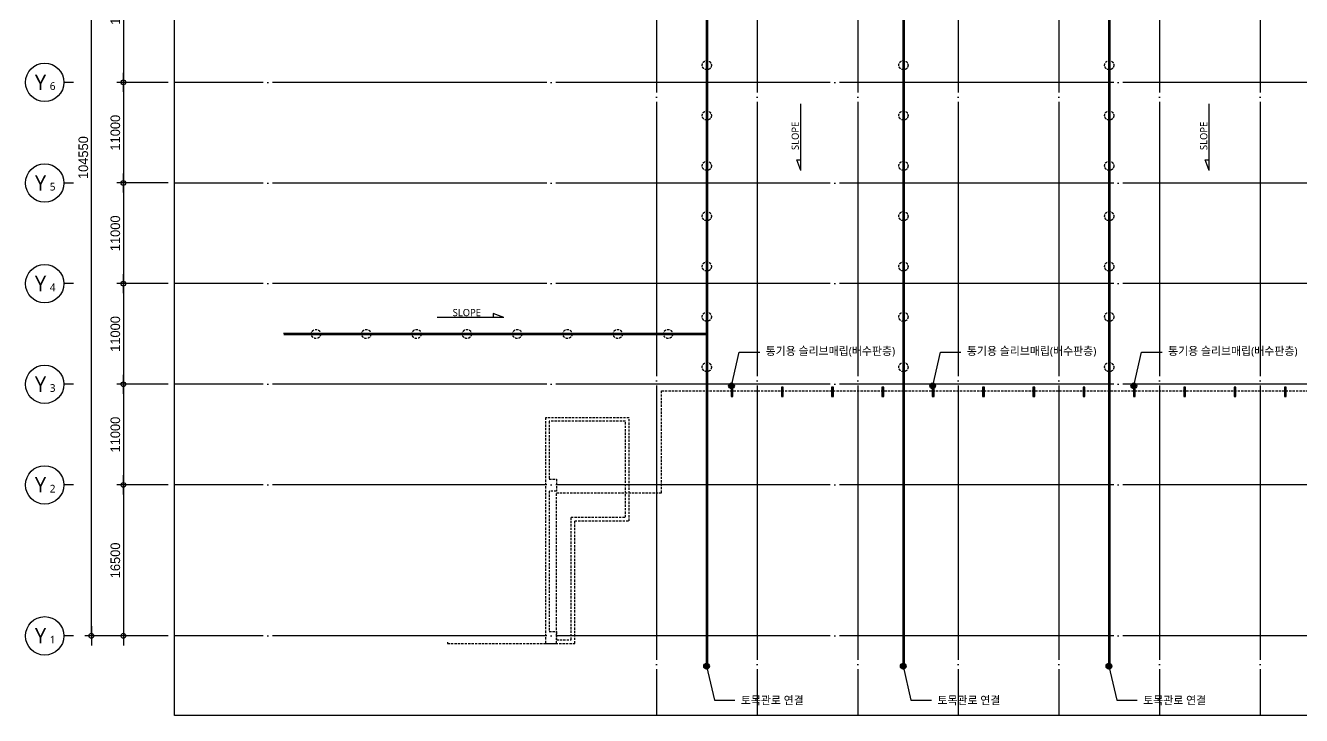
# Model space of a CAD drawing. Header units: millimetres. Extents: x 43194913 to 43467729, y 1104638 to 1280691.
# Drawn here: x 43194913 to 43334437, y 1129867 to 1205279 of the extents above; entities that cross this region are included whole.
import ezdxf
from ezdxf.enums import TextEntityAlignment as Align

# ---------------------------------------------------------------- set-up
doc = ezdxf.new("R2010")
doc.units = ezdxf.units.MM
doc.header["$LTSCALE"] = 1000
doc.header["$MEASUREMENT"] = 0
doc.header["$PDSIZE"] = -10
doc.linetypes.add('CEN', pattern=[62, 60, -1, 0, -1])
doc.linetypes.add('HIDDEN', pattern=[0.375, 0.25, -0.125])
doc.layers.get('0').update_dxf_attribs({"linetype": 'CONTINUOUS'})
doc.layers.get('Defpoints').update_dxf_attribs({"color": 171, "linetype": 'CONTINUOUS'})
for name, color, linetype in [('CEN(ST)', 1, 'CEN'), ('CON', 2, 'CONTINUOUS'), ('ELE-8', 8, 'CONTINUOUS'), ('LED', 7, 'CONTINUOUS'), ('NDIM', 7, 'CONTINUOUS'), ('SASAC 도면번호', 6, 'CONTINUOUS'), ('SYM', 7, 'CONTINUOUS'), ('SYM(AXIS)', 7, 'CONTINUOUS'), ('TEXT(AXIS)', 2, 'CONTINUOUS'), ('TEXT(MIN)', 7, 'CONTINUOUS'), ('트렌치 (1층 결로수처리)', 2, 'CONTINUOUS')]:
    doc.layers.add(name, color=color, linetype=linetype)
doc.styles.add('CGS', font='cgse', dxfattribs={"bigfont": 'cgs'})
doc.styles.add('나눔바른고딕', font='NanumBarunGothic.ttf')
doc.dimstyles.new('NDIM 1200', dxfattribs={"dimscale": 500, "dimtxt": 3, "dimasz": 1, "dimexe": 2, "dimexo": 2, "dimgap": 1, "dimtad": 1, "dimdec": 0, "dimdsep": 46, "dimtxsty": 'CGS', "dimblk": 'DOT0', "dimcen": 1, "dimdle": 8, "dimclrd": 2, "dimclre": 2, "dimclrt": 2, "dimadec": 0, "dimazin": 0, "dimtfac": 1, "dimtdec": 0, "dimtix": 1, "dimtmove": 2, "dimatfit": 3, "dimldrblk": 'DOT0', "dimfxl": 1, "dimtolj": 1, "dimtzin": 0, "dimlwd": -1, "dimlwe": -1, "dimarcsym": 0})

# ---------------------------------------------------------------- blocks, each defined once
blk = doc.blocks.new('DOT0')
blk.add_line((-3, 0), (3, 0))
at = {"color": 6}
blk.add_circle((0, 0), 0.75, dxfattribs=at)
blk = doc.blocks.new('*D13')
at = {"layer": 'Defpoints', "color": 0, "ltscale": 0.4, "transparency": 16777216}
for p in [(43706638, 1138465), (43701038, 1127465), (43706638, 1127465)]:
    blk.add_point(p, dxfattribs=at)
at = {"layer": 'NDIM', "ltscale": 0.4, "transparency": 16777216}
for p, q in [((43705938, 1138465), (43700338, 1138465)), ((43701038, 1138115), (43701038, 1127815)), ((43705938, 1127465), (43700338, 1127465))]:
    blk.add_line(p, q, dxfattribs=at)
at = {"layer": 'NDIM', "ltscale": 0.4, "transparency": 16777216, "xscale": 350, "yscale": 350, "zscale": 350}
for p, rotation in [((43701038, 1138465), 90), ((43701038, 1127465), 270)]:
    blk.add_blockref('DOT0', p, dxfattribs=dict(at, rotation=rotation))
at = {"layer": 'NDIM', "ltscale": 0.4, "transparency": 16777216, "insert": (43700163, 1132965), "char_height": 1050, "attachment_point": 5, "rotation": 90, "style": 'CGS'}
blk.add_mtext('\\A1;11000', dxfattribs=at)
blk = doc.blocks.new('*D14')
at = {"layer": 'Defpoints', "color": 0, "ltscale": 0.4, "transparency": 16777216}
for p in [(43706638, 1149465), (43701038, 1138465), (43706638, 1138465)]:
    blk.add_point(p, dxfattribs=at)
at = {"layer": 'NDIM', "ltscale": 0.4, "transparency": 16777216}
for p, q in [((43705938, 1149465), (43700338, 1149465)), ((43701038, 1149115), (43701038, 1138815)), ((43705938, 1138465), (43700338, 1138465))]:
    blk.add_line(p, q, dxfattribs=at)
at = {"layer": 'NDIM', "ltscale": 0.4, "transparency": 16777216, "xscale": 350, "yscale": 350, "zscale": 350}
for p, rotation in [((43701038, 1149465), 90), ((43701038, 1138465), 270)]:
    blk.add_blockref('DOT0', p, dxfattribs=dict(at, rotation=rotation))
at = {"layer": 'NDIM', "ltscale": 0.4, "transparency": 16777216, "insert": (43700163, 1143965), "char_height": 1050, "attachment_point": 5, "rotation": 90, "style": 'CGS'}
blk.add_mtext('\\A1;11000', dxfattribs=at)
blk = doc.blocks.new('*D15')
at = {"layer": 'Defpoints', "color": 0, "ltscale": 0.4, "transparency": 16777216}
for p in [(43706638, 1160465), (43701038, 1149465), (43706638, 1149465)]:
    blk.add_point(p, dxfattribs=at)
at = {"layer": 'NDIM', "ltscale": 0.4, "transparency": 16777216}
for p, q in [((43705938, 1160465), (43700338, 1160465)), ((43701038, 1160115), (43701038, 1149815)), ((43705938, 1149465), (43700338, 1149465))]:
    blk.add_line(p, q, dxfattribs=at)
at = {"layer": 'NDIM', "ltscale": 0.4, "transparency": 16777216, "xscale": 350, "yscale": 350, "zscale": 350}
for p, rotation in [((43701038, 1160465), 90), ((43701038, 1149465), 270)]:
    blk.add_blockref('DOT0', p, dxfattribs=dict(at, rotation=rotation))
at = {"layer": 'NDIM', "ltscale": 0.4, "transparency": 16777216, "insert": (43700163, 1154965), "char_height": 1050, "attachment_point": 5, "rotation": 90, "style": 'CGS'}
blk.add_mtext('\\A1;11000', dxfattribs=at)
blk = doc.blocks.new('*D16')
at = {"layer": 'Defpoints', "color": 0, "ltscale": 0.4, "transparency": 16777216}
for p in [(43706638, 1171465), (43701038, 1160465), (43706638, 1160465)]:
    blk.add_point(p, dxfattribs=at)
at = {"layer": 'NDIM', "ltscale": 0.4, "transparency": 16777216}
for p, q in [((43705938, 1171465), (43700338, 1171465)), ((43701038, 1171115), (43701038, 1160815)), ((43705938, 1160465), (43700338, 1160465))]:
    blk.add_line(p, q, dxfattribs=at)
at = {"layer": 'NDIM', "ltscale": 0.4, "transparency": 16777216, "xscale": 350, "yscale": 350, "zscale": 350}
for p, rotation in [((43701038, 1171465), 90), ((43701038, 1160465), 270)]:
    blk.add_blockref('DOT0', p, dxfattribs=dict(at, rotation=rotation))
at = {"layer": 'NDIM', "ltscale": 0.4, "transparency": 16777216, "insert": (43700163, 1165965), "char_height": 1050, "attachment_point": 5, "rotation": 90, "style": 'CGS'}
blk.add_mtext('\\A1;11000', dxfattribs=at)
blk = doc.blocks.new('*D17')
at = {"layer": 'Defpoints', "color": 0, "ltscale": 0.4, "transparency": 16777216}
for p in [(43706638, 1187965), (43701038, 1171465), (43706638, 1171465)]:
    blk.add_point(p, dxfattribs=at)
at = {"layer": 'NDIM', "ltscale": 0.4, "transparency": 16777216}
for p, q in [((43705938, 1187965), (43700338, 1187965)), ((43701038, 1187615), (43701038, 1171815)), ((43705938, 1171465), (43700338, 1171465))]:
    blk.add_line(p, q, dxfattribs=at)
at = {"layer": 'NDIM', "ltscale": 0.4, "transparency": 16777216, "xscale": 350, "yscale": 350, "zscale": 350}
for p, rotation in [((43701038, 1187965), 90), ((43701038, 1171465), 270)]:
    blk.add_blockref('DOT0', p, dxfattribs=dict(at, rotation=rotation))
at = {"layer": 'NDIM', "ltscale": 0.4, "transparency": 16777216, "insert": (43700163, 1179715), "char_height": 1050, "attachment_point": 5, "rotation": 90, "style": 'CGS'}
blk.add_mtext('\\A1;16500', dxfattribs=at)
blk = doc.blocks.new('A$C2F20087E')
at = {"layer": 'SYM(AXIS)'}
blk.add_line((600, 0), (600, 300), dxfattribs=at)
blk.add_circle((600, 900), 600, dxfattribs=at)
blk = doc.blocks.new('*D43')
at = {"layer": 'Defpoints', "color": 0, "ltscale": 0.4, "transparency": 16777216}
for p in [(43706638, 1127465), (43701038, 1110965), (43706638, 1110965)]:
    blk.add_point(p, dxfattribs=at)
at = {"layer": 'NDIM', "ltscale": 0.4, "transparency": 16777216}
for p, q in [((43705938, 1127465), (43700338, 1127465)), ((43701038, 1127115), (43701038, 1111315)), ((43705938, 1110965), (43700338, 1110965))]:
    blk.add_line(p, q, dxfattribs=at)
at = {"layer": 'NDIM', "ltscale": 0.4, "transparency": 16777216, "xscale": 350, "yscale": 350, "zscale": 350}
for p, rotation in [((43701038, 1127465), 90), ((43701038, 1110965), 270)]:
    blk.add_blockref('DOT0', p, dxfattribs=dict(at, rotation=rotation))
at = {"layer": 'NDIM', "ltscale": 0.4, "transparency": 16777216, "insert": (43700163, 1119215), "char_height": 1050, "attachment_point": 5, "rotation": 90, "style": 'CGS'}
blk.add_mtext('\\A1;16500', dxfattribs=at)
blk = doc.blocks.new('*D44')
at = {"layer": 'Defpoints', "color": 0, "ltscale": 0.4, "transparency": 16777216}
for p in [(43697538, 1215515), (43706638, 1215515), (43706638, 1110965)]:
    blk.add_point(p, dxfattribs=at)
at = {"layer": 'NDIM', "ltscale": 0.4, "transparency": 16777216}
for p, q in [((43705938, 1215515), (43696838, 1215515)), ((43697538, 1111315), (43697538, 1215165)), ((43705938, 1110965), (43696838, 1110965))]:
    blk.add_line(p, q, dxfattribs=at)
at = {"layer": 'NDIM', "ltscale": 0.4, "transparency": 16777216, "xscale": 350, "yscale": 350, "zscale": 350}
for p, rotation in [((43697538, 1215515), 90), ((43697538, 1110965), 270)]:
    blk.add_blockref('DOT0', p, dxfattribs=dict(at, rotation=rotation))
at = {"layer": 'NDIM', "ltscale": 0.4, "transparency": 16777216, "insert": (43696663, 1163240), "char_height": 1050, "attachment_point": 5, "rotation": 90, "style": 'CGS'}
blk.add_mtext('\\A1;104550', dxfattribs=at)
blk = doc.blocks.new('PIT')
at = {"layer": 'CON', "linetype": 'HIDDEN'}
for points in [[(46700, -91975), (46700, -80700), (37550, -80700), (37550, -105375), (40750, -105375), (40750, -91975)], [(37950, -87425), (38750, -87425), (38750, -88725), (37950, -88725), (37950, -104075), (38750, -104075), (38750, -104975), (40350, -104975), (40350, -91575), (46300, -91575), (46300, -81100), (37950, -81100)]]:
    blk.add_lwpolyline(points, close=True, dxfattribs=at)
blk = doc.blocks.new('A$C002E7D50')
at = {"layer": 'SYM'}
for p, q in [((8316, 0), (0, 0)), ((8316, 0), (6993, 499)), ((6993, 499), (6993, 0))]:
    blk.add_line(p, q, dxfattribs=at)
blk = doc.blocks.new('A$C16a99d6b')
at = {"xscale": -0.75, "yscale": 0.75, "zscale": 0.75}
blk.add_blockref('A$C002E7D50', (8316, 208), dxfattribs=at)
at = {"layer": 'TEXT(MIN)', "style": '나눔바른고딕'}
blk.add_text('SLOPE', height=675, dxfattribs=at).set_placement((3989, 726), align=Align.MIDDLE_LEFT)
blk = doc.blocks.new('슬리브')
at = {"layer": 'LED'}
h = blk.add_hatch(color=256, dxfattribs=at)
h.dxf.hatch_style = 1
h.paths.add_polyline_path([(6282138, -145249), (6282138, -145449), (6283138, -145449), (6283138, -145249)])
blk.add_lwpolyline([(6283138, -145449), (6283138, -145249), (6282138, -145249), (6282138, -145449)], close=True, dxfattribs=at)
for points in [[(6283138, -145349), (6282138, -145349)], [(6282638, -145449), (6282638, -145249)]]:
    blk.add_lwpolyline(points, dxfattribs=at)
blk = doc.blocks.new('sdhfjgdfgfghgfh')
at = {"layer": 'LED'}
h = blk.add_hatch(color=256, dxfattribs=at)
h.dxf.hatch_style = 1
edge = h.paths.add_edge_path()
edge.add_arc((43272109, 1158895), 315, -90, 270, ccw=False)
blk.add_lwpolyline([(43272109, 1158895), (43272957, 1162585), (43275197, 1162585)], dxfattribs=at)
blk.add_circle((43272109, 1158895), 315, dxfattribs=at)
at = {"rotation": 269.9999999999999}
for p in [(43417512, 7440880), (43423012, 7440880), (43428512, 7440880), (43434012, 7440880)]:
    blk.add_blockref('슬리브', p, dxfattribs=at)
at = {"layer": 'TEXT(MIN)', "style": '나눔바른고딕'}
blk.add_text('통기용 슬리브매립(배수판층)', height=875, dxfattribs=at).set_placement((43275850, 1162705), align=Align.MIDDLE_LEFT)
blk = doc.blocks.new('sfdg15d63fgdfgd')
at = {"layer": 'LED'}
h = blk.add_hatch(color=256, dxfattribs=at)
h.dxf.hatch_style = 1
edge = h.paths.add_edge_path()
edge.add_arc((43269388, 1128242), 315, 90, 450)
at = {"layer": '트렌치 (1층 결로수처리)'}
h = blk.add_hatch(color=256, dxfattribs=at)
h.dxf.hatch_style = 1
edge = h.paths.add_edge_path()
edge.add_arc((43269413, 1232442), 50, 90, 450)
h = blk.add_hatch(color=256, dxfattribs=at)
h.dxf.hatch_style = 1
edge = h.paths.add_edge_path()
edge.add_arc((43269413, 1226942), 50, 90, 450)
h = blk.add_hatch(color=256, dxfattribs=at)
h.dxf.hatch_style = 1
edge = h.paths.add_edge_path()
edge.add_arc((43269413, 1221442), 50, 90, 450)
h = blk.add_hatch(color=256, dxfattribs=at)
h.dxf.hatch_style = 1
edge = h.paths.add_edge_path()
edge.add_arc((43269413, 1215942), 50, 90, 450)
h = blk.add_hatch(color=256, dxfattribs=at)
h.dxf.hatch_style = 1
edge = h.paths.add_edge_path()
edge.add_arc((43269413, 1210442), 50, 90, 450)
h = blk.add_hatch(color=256, dxfattribs=at)
h.dxf.hatch_style = 1
edge = h.paths.add_edge_path()
edge.add_arc((43269413, 1204942), 50, 90, 450)
h = blk.add_hatch(color=256, dxfattribs=at)
h.dxf.hatch_style = 1
edge = h.paths.add_edge_path()
edge.add_arc((43269413, 1199442), 50, 90, 450)
h = blk.add_hatch(color=256, dxfattribs=at)
h.dxf.hatch_style = 1
edge = h.paths.add_edge_path()
edge.add_arc((43269413, 1193942), 50, 90, 450)
h = blk.add_hatch(color=256, dxfattribs=at)
h.dxf.hatch_style = 1
edge = h.paths.add_edge_path()
edge.add_arc((43269413, 1188442), 50, 90, 450)
h = blk.add_hatch(color=256, dxfattribs=at)
h.dxf.hatch_style = 1
edge = h.paths.add_edge_path()
edge.add_arc((43269413, 1182942), 50, 90, 450)
h = blk.add_hatch(color=256, dxfattribs=at)
h.dxf.hatch_style = 1
edge = h.paths.add_edge_path()
edge.add_arc((43269413, 1177442), 50, 90, 450)
h = blk.add_hatch(color=256, dxfattribs=at)
h.dxf.hatch_style = 1
edge = h.paths.add_edge_path()
edge.add_arc((43269413, 1171942), 50, 90, 450)
h = blk.add_hatch(color=256, dxfattribs=at)
h.dxf.hatch_style = 1
edge = h.paths.add_edge_path()
edge.add_arc((43269413, 1166442), 50, 90, 450)
h = blk.add_hatch(color=256, dxfattribs=at)
h.dxf.hatch_style = 1
edge = h.paths.add_edge_path()
edge.add_arc((43269413, 1160942), 50, 90, 450)
at = {"layer": 'LED'}
blk.add_lwpolyline([(43269388, 1128242), (43270235, 1124552), (43272475, 1124552)], dxfattribs=at)
blk.add_circle((43269388, 1128242), 315, dxfattribs=at)
at = {"layer": '트렌치 (1층 결로수처리)'}
for points in [[(43269338, 1235167), (43269338, 1128242)], [(43269488, 1235167), (43269488, 1128242)]]:
    blk.add_lwpolyline(points, dxfattribs=at)
at = {"layer": '트렌치 (1층 결로수처리)', "linetype": 'HIDDEN'}
for centre in [(43269413, 1232442), (43269413, 1226942), (43269413, 1221442), (43269413, 1215942), (43269413, 1210442), (43269413, 1204942), (43269413, 1199442), (43269413, 1193942), (43269413, 1188442), (43269413, 1182942), (43269413, 1177442), (43269413, 1171942), (43269413, 1166442), (43269413, 1160942)]:
    blk.add_circle(centre, 500, dxfattribs=at)
at = {"layer": '트렌치 (1층 결로수처리)'}
for centre in [(43269413, 1232442), (43269413, 1226942), (43269413, 1221442), (43269413, 1215942), (43269413, 1210442), (43269413, 1204942), (43269413, 1199442), (43269413, 1193942), (43269413, 1188442), (43269413, 1182942), (43269413, 1177442), (43269413, 1171942), (43269413, 1166442), (43269413, 1160942)]:
    blk.add_circle(centre, 50, dxfattribs=at)
at = {"layer": 'TEXT(MIN)', "style": '나눔바른고딕'}
blk.add_text('토목관로 연결', height=875, dxfattribs=at).set_placement((43273129, 1124525), align=Align.MIDDLE_LEFT)
blk = doc.blocks.new('sdnjfknkdfgdfgdfg')
at = {"layer": 'CEN(ST)', "ltscale": 0.5}
for points in [[(43759338.4, 1231339.6), (43759338.4, 1102264.7)], [(43770338.4, 1231339.6), (43770338.4, 1102264.7)], [(43781338.4, 1231339.6), (43781338.4, 1102264.7)], [(43792338.4, 1231339.6), (43792338.4, 1102264.7)], [(43803338.4, 1231339.6), (43803338.4, 1102264.7)], [(43814338.4, 1231339.6), (43814338.4, 1102264.7)], [(43825338.4, 1231339.6), (43825338.4, 1102264.7)], [(43933329.2, 1171464.7), (43706638.4, 1171464.7)], [(43933329.2, 1160464.7), (43706638.4, 1160464.7)], [(43933329.2, 1149464.7), (43706638.4, 1149464.7)], [(43933329.2, 1138464.7), (43706638.4, 1138464.7)], [(43933329.2, 1127464.7), (43706638.4, 1127464.7)], [(43933329.2, 1110964.7), (43706638.4, 1110964.7)]]:
    blk.add_lwpolyline(points, dxfattribs=at)
at = {"layer": 'Defpoints'}
blk.add_lwpolyline([(43933329.2, 1102264.7), (43706638.4, 1102264.7), (43706638.4, 1231339.6), (43933329.2, 1231339.6)], close=True, dxfattribs=at)
at = {"xscale": 3.500000000000071, "yscale": 3.500000000000071, "zscale": 3.500000000000071, "rotation": 90}
for p in [(43695588.4, 1169364.7), (43695588.4, 1158364.7), (43695588.4, 1147364.7), (43695588.4, 1136364.7), (43695588.4, 1125364.7), (43695588.4, 1108864.7)]:
    blk.add_blockref('A$C2F20087E', p, dxfattribs=at)
at = {"layer": 'TEXT(AXIS)', "style": '나눔바른고딕'}
for s, height, p in [('Y', 1680, (43691977.6, 1171478.7)), ('6', 840, (43693305, 1171058.7)), ('Y', 1680, (43691977.6, 1160478.7)), ('5', 840, (43693305, 1160058.7)), ('Y', 1680, (43691977.6, 1149478.7)), ('4', 840, (43693305, 1149058.7)), ('Y', 1680, (43691977.6, 1138478.7)), ('3', 840, (43693305, 1138058.7)), ('Y', 1680, (43691977.6, 1127478.7)), ('2', 840, (43693305, 1127058.7)), ('Y', 1680, (43691977.6, 1110978.7)), ('1', 840, (43693305, 1110558.7))]:
    blk.add_text(s, height=height, dxfattribs=at).set_placement(p, align=Align.MIDDLE)
at = {"layer": 'NDIM', "ltscale": 0.4}
for base, p1, p2, angle, picture, middle in [((43697538.4, 1215514.7), (43706638.4, 1110964.7), (43706638.4, 1215514.7), 90, '*D44', (43696663.4, 1163239.7)), ((43701038.4, 1171464.7), (43706638.4, 1187964.7), (43706638.4, 1171464.7), 270, '*D17', (43700163.4, 1179714.7)), ((43701038.4, 1160464.7), (43706638.4, 1171464.7), (43706638.4, 1160464.7), 270, '*D16', (43700163.4, 1165964.7)), ((43701038.4, 1149464.7), (43706638.4, 1160464.7), (43706638.4, 1149464.7), 270, '*D15', (43700163.4, 1154964.7)), ((43701038.4, 1138464.7), (43706638.4, 1149464.7), (43706638.4, 1138464.7), 270, '*D14', (43700163.4, 1143964.7)), ((43701038.4, 1127464.7), (43706638.4, 1138464.7), (43706638.4, 1127464.7), 270, '*D13', (43700163.4, 1132964.7)), ((43701038.4, 1110964.7), (43706638.4, 1127464.7), (43706638.4, 1110964.7), 90, '*D43', (43700163.4, 1119214.7))]:
    dim = blk.add_linear_dim(base=base, p1=p1, p2=p2, angle=angle, dimstyle='NDIM 1200', override={"dimscale": 350, "dimclrd": 256, "dimclre": 256, "dimclrt": 256}, dxfattribs=at)
    dim.commit()
    dim.dimension.update_dxf_attribs({"geometry": picture, "text_midpoint": middle})

msp = doc.modelspace()

# ---------------------------------------------------------------- hatches: boundary and pattern name
at = {"layer": '트렌치 (1층 결로수처리)'}
h = msp.add_hatch(color=256, dxfattribs=at)
h.dxf.hatch_style = 1
edge = h.paths.add_edge_path()
edge.add_arc((43226675.2, 1171566.9), 50, 180, 540)
h = msp.add_hatch(color=256, dxfattribs=at)
h.dxf.hatch_style = 1
edge = h.paths.add_edge_path()
edge.add_arc((43232175.2, 1171566.9), 50, 180, 540)
h = msp.add_hatch(color=256, dxfattribs=at)
h.dxf.hatch_style = 1
edge = h.paths.add_edge_path()
edge.add_arc((43237675.2, 1171566.9), 50, 180, 540)
h = msp.add_hatch(color=256, dxfattribs=at)
h.dxf.hatch_style = 1
edge = h.paths.add_edge_path()
edge.add_arc((43243175.2, 1171566.9), 50, 180, 540)
h = msp.add_hatch(color=256, dxfattribs=at)
h.dxf.hatch_style = 1
edge = h.paths.add_edge_path()
edge.add_arc((43248675.2, 1171566.9), 50, 180, 540)
h = msp.add_hatch(color=256, dxfattribs=at)
h.dxf.hatch_style = 1
edge = h.paths.add_edge_path()
edge.add_arc((43254175.2, 1171566.9), 50, 180, 540)
h = msp.add_hatch(color=256, dxfattribs=at)
h.dxf.hatch_style = 1
edge = h.paths.add_edge_path()
edge.add_arc((43259675.2, 1171566.9), 50, 180, 540)
h = msp.add_hatch(color=256, dxfattribs=at)
h.dxf.hatch_style = 1
edge = h.paths.add_edge_path()
edge.add_arc((43265175.2, 1171566.9), 50, 180, 540)

# ---------------------------------------------------------------- linework, layer by layer
at = {"layer": 'Defpoints', "ltscale": 10000}
msp.add_lwpolyline([(43211212.7, 1258941.8), (43437903.4, 1258941.8), (43437903.4, 1129866.9), (43211212.7, 1129866.9)], close=True, dxfattribs=at)
at = {"layer": 'ELE-8', "linetype": 'HIDDEN'}
msp.add_lwpolyline([(43241062.7, 1137866.9), (43241062.7, 1137741.9), (43252962.7, 1137741.9), (43252962.7, 1154216.9), (43264462.7, 1154216.9), (43264462.7, 1165366.9), (43428362.7, 1165366.9), (43428362.7, 1139041.9)], dxfattribs=at)
at = {"layer": '트렌치 (1층 결로수처리)'}
for points in [[(43223109.9, 1171641.9), (43269337.7, 1171641.9)], [(43223175.2, 1171491.9), (43269337.7, 1171491.9)]]:
    msp.add_lwpolyline(points, dxfattribs=at)
at = {"layer": '트렌치 (1층 결로수처리)', "linetype": 'HIDDEN'}
for centre in [(43226675.2, 1171566.9), (43232175.2, 1171566.9), (43237675.2, 1171566.9), (43243175.2, 1171566.9), (43248675.2, 1171566.9), (43254175.2, 1171566.9), (43259675.2, 1171566.9), (43265175.2, 1171566.9)]:
    msp.add_circle(centre, 500, dxfattribs=at)
at = {"layer": '트렌치 (1층 결로수처리)'}
for centre in [(43226675.2, 1171566.9), (43232175.2, 1171566.9), (43237675.2, 1171566.9), (43243175.2, 1171566.9), (43248675.2, 1171566.9), (43254175.2, 1171566.9), (43259675.2, 1171566.9), (43265175.2, 1171566.9)]:
    msp.add_circle(centre, 50, dxfattribs=at)

# ---------------------------------------------------------------- block references
at = {"ltscale": 10000}
for name, p in [('sdnjfknkdfgdfgdfg', (-495425.7, 27602.2)), ('sfdg15d63fgdfgd', (0, 7000)), ('sfdg15d63fgdfgd', (21500, 7000)), ('sfdg15d63fgdfgd', (44000, 7000)), ('sdhfjgdfgfghgfh', (0, 7000)), ('sdhfjgdfgfghgfh', (22000, 7000)), ('sdhfjgdfgfghgfh', (44000, 7000))]:
    msp.add_blockref(name, p, dxfattribs=at)
at = {"ltscale": 10000, "xscale": 1.166666666666667, "yscale": 1.166666666666667, "zscale": 1.166666666666667, "rotation": 90}
for p in [(43279924.4, 1187015.9), (43324591.7, 1187015.9)]:
    msp.add_blockref('A$C16a99d6b', p, dxfattribs=at)
at = {"xscale": 0.875, "yscale": 0.875, "zscale": 0.875}
msp.add_blockref('A$C002E7D50', (43239926.9, 1173357.1), dxfattribs=at)
at = {"layer": 'SASAC 도면번호'}
msp.add_blockref('PIT', (43214212.7, 1243116.9), dxfattribs=at)

# ---------------------------------------------------------------- texts
at = {"layer": 'TEXT(MIN)', "style": '나눔바른고딕'}
msp.add_text('SLOPE', height=787.5, dxfattribs=at).set_placement((43241621, 1173904.8), align=Align.MIDDLE_LEFT)

doc.saveas('drawing.dxf')
